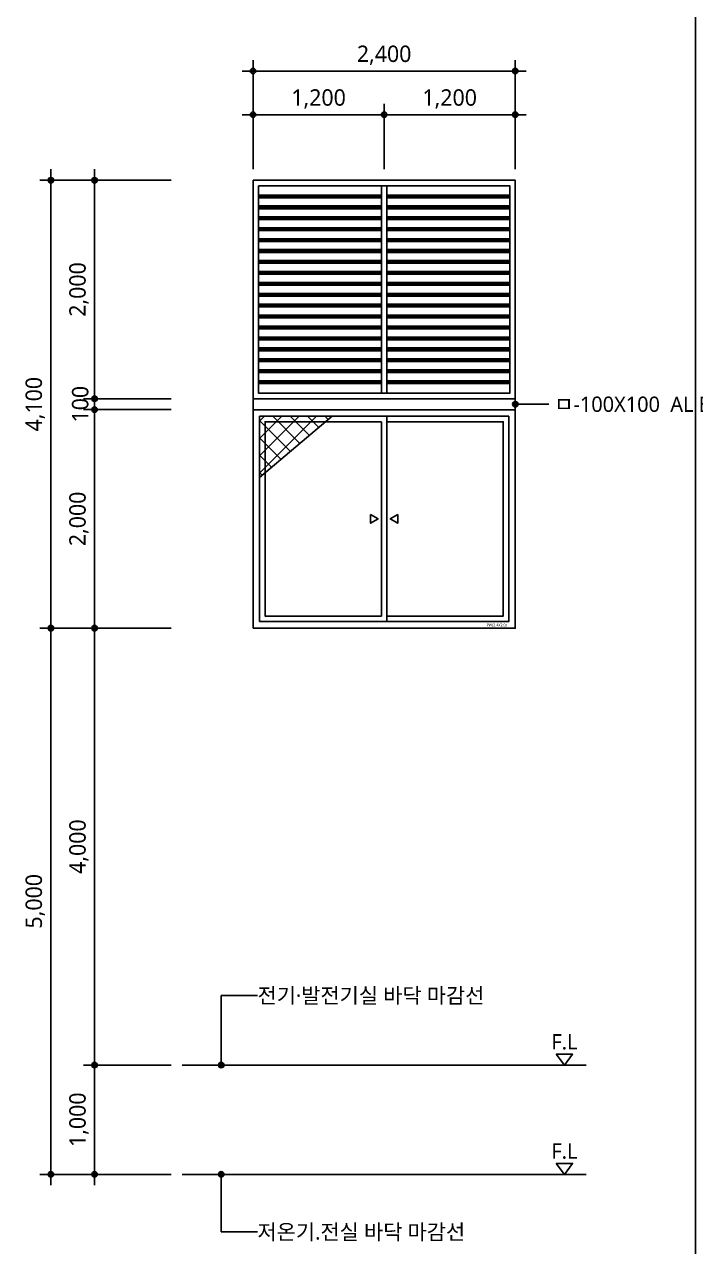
# Model space of a CAD drawing. Header units: millimetres. Extents: x 37653813 to 38677796, y 586285 to 874285.
# Drawn here: x 38524921 to 38531063, y 596117 to 607304 of the extents above; entities that cross this region are included whole.
import ezdxf
from ezdxf.enums import TextEntityAlignment as Align

# ---------------------------------------------------------------- set-up
doc = ezdxf.new("R2010")
doc.units = ezdxf.units.MM
doc.header["$LTSCALE"] = 1000
doc.header["$MEASUREMENT"] = 0
doc.header["$PDSIZE"] = -10
doc.linetypes.add('CEN', pattern=[62, 60, -1, 0, -1])
doc.layers.get('0').update_dxf_attribs({"linetype": 'CONTINUOUS'})
doc.layers.get('Defpoints').update_dxf_attribs({"color": 161, "linetype": 'CONTINUOUS'})
for name, color, linetype in [('BOX', 6, 'CONTINUOUS'), ('center(창호)', 1, 'CEN'), ('dim0', 7, 'CONTINUOUS'), ('DOOR-ELE', 252, 'CONTINUOUS'), ('hatch', 8, 'CONTINUOUS'), ('SYM', 7, 'CONTINUOUS'), ('TEX', 3, 'CONTINUOUS'), ('TEXT', 3, 'CONTINUOUS'), ('WID', 4, 'CONTINUOUS'), ('WIN-G', 252, 'CONTINUOUS'), ('WIPEOUT', 7, 'CONTINUOUS')]:
    doc.layers.add(name, color=color, linetype=linetype)
doc.styles.add('나눔바른고딕', font='NanumBarunGothic.ttf')
doc.dimstyles.new('A1-100', dxfattribs={"dimtxt": 3, "dimasz": 1, "dimexe": 2, "dimexo": 2, "dimgap": 1, "dimtad": 1, "dimdec": 0, "dimzin": 12, "dimdsep": 46, "dimlunit": 6, "dimtxsty": '나눔바른고딕', "dimblk1": 'DIMDOT', "dimblk2": 'DIMDOT', "dimsah": 1, "dimcen": -1, "dimdle": 2, "dimclrd": 256, "dimclre": 256, "dimclrt": 3, "dimadec": 0, "dimazin": 0, "dimtfac": 1, "dimtdec": 0, "dimtix": 1, "dimtmove": 2, "dimatfit": 3, "dimldrblk": 'DIMDOT', "dimfxl": 1, "dimtvp": 1, "dimtolj": 1, "dimtzin": 12, "dimlwd": -1, "dimlwe": -1, "dimarcsym": 0})

# ---------------------------------------------------------------- blocks, each defined once
blk = doc.blocks.new('DIMDOT')
at = {"linetype": 'Continuous'}
for p, q in [((-2, 0), (2, 0)), ((0, -2), (0, 2))]:
    blk.add_line(p, q, dxfattribs=at)
for radius in [0.5, 0.25]:
    blk.add_circle((0, 0), radius, dxfattribs=at)
blk = doc.blocks.new('*D608')
at = {"layer": 'Defpoints', "color": 0, "transparency": 16777216}
for p in [(38528213, 606478), (38527013, 605878), (38528213, 605878)]:
    blk.add_point(p, dxfattribs=at)
at = {"layer": 'dim0', "transparency": 16777216}
for p, q in [((38527013, 605978), (38527013, 606578)), ((38528213, 605978), (38528213, 606578)), ((38527063, 606478), (38528163, 606478))]:
    blk.add_line(p, q, dxfattribs=at)
at = {"layer": 'dim0', "transparency": 16777216, "xscale": 50, "yscale": 50, "zscale": 50, "rotation": 180}
blk.add_blockref('DIMDOT', (38527013, 606478), dxfattribs=at)
at = {"layer": 'dim0', "transparency": 16777216, "xscale": 50, "yscale": 50, "zscale": 50}
blk.add_blockref('DIMDOT', (38528213, 606478), dxfattribs=at)
at = {"layer": 'dim0', "color": 3, "transparency": 16777216, "insert": (38527613, 606622), "char_height": 150, "attachment_point": 5, "style": '나눔바른고딕'}
blk.add_mtext('\\A1;1,200', dxfattribs=at)
blk = doc.blocks.new('*D609')
at = {"layer": 'Defpoints', "color": 0, "transparency": 16777216}
for p in [(38529413, 606878), (38527013, 605878), (38529413, 605878)]:
    blk.add_point(p, dxfattribs=at)
at = {"layer": 'dim0', "transparency": 16777216}
for p, q in [((38527013, 605978), (38527013, 606978)), ((38529413, 605978), (38529413, 606978)), ((38527063, 606878), (38529363, 606878))]:
    blk.add_line(p, q, dxfattribs=at)
at = {"layer": 'dim0', "transparency": 16777216, "xscale": 50, "yscale": 50, "zscale": 50, "rotation": 180}
blk.add_blockref('DIMDOT', (38527013, 606878), dxfattribs=at)
at = {"layer": 'dim0', "transparency": 16777216, "xscale": 50, "yscale": 50, "zscale": 50}
blk.add_blockref('DIMDOT', (38529413, 606878), dxfattribs=at)
at = {"layer": 'dim0', "color": 3, "transparency": 16777216, "insert": (38528213, 607022), "char_height": 150, "attachment_point": 5, "style": '나눔바른고딕'}
blk.add_mtext('\\A1;2,400', dxfattribs=at)
blk = doc.blocks.new('*D610')
at = {"layer": 'Defpoints', "color": 0, "transparency": 16777216}
for p in [(38529413, 606478), (38528213, 605878), (38529413, 605878)]:
    blk.add_point(p, dxfattribs=at)
at = {"layer": 'dim0', "transparency": 16777216}
for p, q in [((38528213, 605978), (38528213, 606578)), ((38529413, 605978), (38529413, 606578)), ((38528263, 606478), (38529363, 606478))]:
    blk.add_line(p, q, dxfattribs=at)
at = {"layer": 'dim0', "transparency": 16777216, "xscale": 50, "yscale": 50, "zscale": 50, "rotation": 180}
blk.add_blockref('DIMDOT', (38528213, 606478), dxfattribs=at)
at = {"layer": 'dim0', "transparency": 16777216, "xscale": 50, "yscale": 50, "zscale": 50}
blk.add_blockref('DIMDOT', (38529413, 606478), dxfattribs=at)
at = {"layer": 'dim0', "color": 3, "transparency": 16777216, "insert": (38528813, 606622), "char_height": 150, "attachment_point": 5, "style": '나눔바른고딕'}
blk.add_mtext('\\A1;1,200', dxfattribs=at)
blk = doc.blocks.new('A$C2DB153E7')
at = {"layer": 'hatch'}
h = blk.add_hatch(dxfattribs=at)
h.set_pattern_fill('_USER', color=252, scale=112.5, angle=45, double=1, pattern_type=0)
h.set_pattern_definition([(45, (-5906.34, -13786.88), (-79.5495, 79.5495), []), (135, (-5906.34, -13786.88), (-79.5495, -79.5495), [])])
h.paths.add_polyline_path([(663, 0), (0, -562), (0, 0)])
at = {"layer": 'hatch', "color": 252}
blk.add_lwpolyline([(663, 0), (0, -562), (0, 0)], close=True, dxfattribs=at)
blk = doc.blocks.new('*D611')
at = {"layer": 'Defpoints', "color": 0, "transparency": 16777216}
for p in [(38525563, 603778), (38526363, 603778), (38526363, 601778)]:
    blk.add_point(p, dxfattribs=at)
at = {"layer": 'dim0', "transparency": 16777216}
for p, q in [((38526263, 603778), (38525463, 603778)), ((38525563, 601828), (38525563, 603728)), ((38526263, 601778), (38525463, 601778))]:
    blk.add_line(p, q, dxfattribs=at)
at = {"layer": 'dim0', "transparency": 16777216, "xscale": 50, "yscale": 50, "zscale": 50}
for p, rotation in [((38525563, 603778), 90), ((38525563, 601778), 270)]:
    blk.add_blockref('DIMDOT', p, dxfattribs=dict(at, rotation=rotation))
at = {"layer": 'dim0', "color": 3, "transparency": 16777216, "insert": (38525420, 602778), "char_height": 150, "attachment_point": 5, "rotation": 90, "style": '나눔바른고딕'}
blk.add_mtext('\\A1;2,000', dxfattribs=at)
blk = doc.blocks.new('*D612')
at = {"layer": 'Defpoints', "color": 0, "transparency": 16777216}
for p in [(38525163, 601778), (38526363, 601778), (38526363, 596778)]:
    blk.add_point(p, dxfattribs=at)
at = {"layer": 'dim0', "transparency": 16777216}
for p, q in [((38526263, 601778), (38525063, 601778)), ((38525163, 596828), (38525163, 601728)), ((38526263, 596778), (38525063, 596778))]:
    blk.add_line(p, q, dxfattribs=at)
at = {"layer": 'dim0', "transparency": 16777216, "xscale": 50, "yscale": 50, "zscale": 50}
for p, rotation in [((38525163, 601778), 90), ((38525163, 596778), 270)]:
    blk.add_blockref('DIMDOT', p, dxfattribs=dict(at, rotation=rotation))
at = {"layer": 'dim0', "color": 3, "transparency": 16777216, "insert": (38525020, 599278), "char_height": 150, "attachment_point": 5, "rotation": 90, "style": '나눔바른고딕'}
blk.add_mtext('\\A1;5,000', dxfattribs=at)
blk = doc.blocks.new('*D613')
at = {"layer": 'Defpoints', "color": 0, "transparency": 16777216}
for p in [(38525563, 605878), (38526363, 605878), (38526363, 603878)]:
    blk.add_point(p, dxfattribs=at)
at = {"layer": 'dim0', "transparency": 16777216}
for p, q in [((38526263, 605878), (38525463, 605878)), ((38525563, 603928), (38525563, 605828)), ((38526263, 603878), (38525463, 603878))]:
    blk.add_line(p, q, dxfattribs=at)
at = {"layer": 'dim0', "transparency": 16777216, "xscale": 50, "yscale": 50, "zscale": 50}
for p, rotation in [((38525563, 605878), 90), ((38525563, 603878), 270)]:
    blk.add_blockref('DIMDOT', p, dxfattribs=dict(at, rotation=rotation))
at = {"layer": 'dim0', "color": 3, "transparency": 16777216, "insert": (38525420, 604878), "char_height": 150, "attachment_point": 5, "rotation": 90, "style": '나눔바른고딕'}
blk.add_mtext('\\A1;2,000', dxfattribs=at)
blk = doc.blocks.new('*D614')
at = {"layer": 'Defpoints', "color": 0, "transparency": 16777216}
for p in [(38525563, 603778), (38526363, 603778), (38526363, 601778)]:
    blk.add_point(p, dxfattribs=at)
at = {"layer": 'dim0', "transparency": 16777216}
for p, q in [((38526263, 603778), (38525463, 603778)), ((38525563, 601828), (38525563, 603728)), ((38526263, 601778), (38525463, 601778))]:
    blk.add_line(p, q, dxfattribs=at)
at = {"layer": 'dim0', "transparency": 16777216, "xscale": 50, "yscale": 50, "zscale": 50}
for p, rotation in [((38525563, 603778), 90), ((38525563, 601778), 270)]:
    blk.add_blockref('DIMDOT', p, dxfattribs=dict(at, rotation=rotation))
at = {"layer": 'dim0', "color": 3, "transparency": 16777216, "insert": (38525420, 602778), "char_height": 150, "attachment_point": 5, "rotation": 90, "style": '나눔바른고딕'}
blk.add_mtext('\\A1;2,000', dxfattribs=at)
blk = doc.blocks.new('*D615')
at = {"layer": 'Defpoints', "color": 0, "transparency": 16777216}
for p in [(38525163, 601778), (38526363, 601778), (38526363, 596778)]:
    blk.add_point(p, dxfattribs=at)
at = {"layer": 'dim0', "transparency": 16777216}
for p, q in [((38526263, 601778), (38525063, 601778)), ((38525163, 596828), (38525163, 601728)), ((38526263, 596778), (38525063, 596778))]:
    blk.add_line(p, q, dxfattribs=at)
at = {"layer": 'dim0', "transparency": 16777216, "xscale": 50, "yscale": 50, "zscale": 50}
for p, rotation in [((38525163, 601778), 90), ((38525163, 596778), 270)]:
    blk.add_blockref('DIMDOT', p, dxfattribs=dict(at, rotation=rotation))
at = {"layer": 'dim0', "color": 3, "transparency": 16777216, "insert": (38525020, 599278), "char_height": 150, "attachment_point": 5, "rotation": 90, "style": '나눔바른고딕'}
blk.add_mtext('\\A1;5,000', dxfattribs=at)
blk = doc.blocks.new('*D616')
at = {"layer": 'Defpoints', "color": 0, "transparency": 16777216}
for p in [(38525163, 605878), (38526363, 605878), (38526363, 601778)]:
    blk.add_point(p, dxfattribs=at)
at = {"layer": 'dim0', "transparency": 16777216}
for p, q in [((38526263, 605878), (38525063, 605878)), ((38525163, 601828), (38525163, 605828)), ((38526263, 601778), (38525063, 601778))]:
    blk.add_line(p, q, dxfattribs=at)
at = {"layer": 'dim0', "transparency": 16777216, "xscale": 50, "yscale": 50, "zscale": 50}
for p, rotation in [((38525163, 605878), 90), ((38525163, 601778), 270)]:
    blk.add_blockref('DIMDOT', p, dxfattribs=dict(at, rotation=rotation))
at = {"layer": 'dim0', "color": 3, "transparency": 16777216, "insert": (38525020, 603828), "char_height": 150, "attachment_point": 5, "rotation": 90, "style": '나눔바른고딕'}
blk.add_mtext('\\A1;4,100', dxfattribs=at)
blk = doc.blocks.new('*D617')
at = {"layer": 'Defpoints', "color": 0, "transparency": 16777216}
for p in [(38525563, 601778), (38526363, 601778), (38526363, 597778)]:
    blk.add_point(p, dxfattribs=at)
at = {"layer": 'dim0', "transparency": 16777216}
for p, q in [((38526263, 601778), (38525463, 601778)), ((38525563, 597828), (38525563, 601728)), ((38526263, 597778), (38525463, 597778))]:
    blk.add_line(p, q, dxfattribs=at)
at = {"layer": 'dim0', "transparency": 16777216, "xscale": 50, "yscale": 50, "zscale": 50}
for p, rotation in [((38525563, 601778), 90), ((38525563, 597778), 270)]:
    blk.add_blockref('DIMDOT', p, dxfattribs=dict(at, rotation=rotation))
at = {"layer": 'dim0', "color": 3, "transparency": 16777216, "insert": (38525420, 599778), "char_height": 150, "attachment_point": 5, "rotation": 90, "style": '나눔바른고딕'}
blk.add_mtext('\\A1;4,000', dxfattribs=at)
blk = doc.blocks.new('*D618')
at = {"layer": 'Defpoints', "color": 0, "transparency": 16777216}
for p in [(38525563, 597778), (38526363, 597778), (38526363, 596778)]:
    blk.add_point(p, dxfattribs=at)
at = {"layer": 'dim0', "transparency": 16777216}
for p, q in [((38526263, 597778), (38525463, 597778)), ((38525563, 596828), (38525563, 597728)), ((38526263, 596778), (38525463, 596778))]:
    blk.add_line(p, q, dxfattribs=at)
at = {"layer": 'dim0', "transparency": 16777216, "xscale": 50, "yscale": 50, "zscale": 50}
for p, rotation in [((38525563, 597778), 90), ((38525563, 596778), 270)]:
    blk.add_blockref('DIMDOT', p, dxfattribs=dict(at, rotation=rotation))
at = {"layer": 'dim0', "color": 3, "transparency": 16777216, "insert": (38525420, 597278), "char_height": 150, "attachment_point": 5, "rotation": 90, "style": '나눔바른고딕'}
blk.add_mtext('\\A1;1,000', dxfattribs=at)
blk = doc.blocks.new('*D620')
at = {"layer": 'Defpoints', "color": 0, "transparency": 16777216}
for p in [(38525563, 603878), (38526363, 603878), (38526363, 603778)]:
    blk.add_point(p, dxfattribs=at)
at = {"layer": 'dim0', "transparency": 16777216}
for p, q in [((38526263, 603878), (38525463, 603878)), ((38525563, 603928), (38525563, 603978)), ((38525563, 603778), (38525563, 603878)), ((38526263, 603778), (38525463, 603778)), ((38525563, 603728), (38525563, 603678))]:
    blk.add_line(p, q, dxfattribs=at)
at = {"layer": 'dim0', "transparency": 16777216, "xscale": 50, "yscale": 50, "zscale": 50}
for p, rotation in [((38525563, 603878), 270), ((38525563, 603778), 90)]:
    blk.add_blockref('DIMDOT', p, dxfattribs=dict(at, rotation=rotation))
at = {"layer": 'dim0', "color": 3, "transparency": 16777216, "insert": (38525432, 603828), "char_height": 150, "attachment_point": 5, "rotation": 90, "style": '나눔바른고딕'}
blk.add_mtext('\\A1;100', dxfattribs=at)

msp = doc.modelspace()

# ---------------------------------------------------------------- hatches: boundary and pattern name
at = {"layer": 'SYM', "ltscale": 1000}
h = msp.add_hatch(color=256, dxfattribs=at)
h.dxf.hatch_style = 1
edge = h.paths.add_edge_path()
edge.add_arc((38526722.4, 597777.8), 25, 0, 360)
h = msp.add_hatch(color=256, dxfattribs=at)
h.dxf.hatch_style = 1
edge = h.paths.add_edge_path()
edge.add_arc((38526722.4, 596777.8), 25, 0, 360)

# ---------------------------------------------------------------- linework, layer by layer
at = {"layer": 'BOX', "color": 3}
msp.add_line((38531063.4, 586835), (38531063.4, 614535), dxfattribs=at)
at = {"layer": 'center(창호)', "ltscale": 1000}
for p, q in [((38526363.4, 597777.8), (38530063.4, 597777.8)), ((38526363.4, 596777.8), (38530063.4, 596777.8))]:
    msp.add_line(p, q, dxfattribs=at)
at = {"layer": 'SYM', "ltscale": 1000}
for p, q in [((38527054.5, 598415.2), (38526722.4, 598415.2)), ((38526722.4, 597777.8), (38526722.4, 598415.2)), ((38526722.4, 596251.2), (38526722.4, 596777.8)), ((38527054.5, 596251.2), (38526722.4, 596251.2))]:
    msp.add_line(p, q, dxfattribs=at)
at = {"layer": 'SYM'}
for points in [[(38529788.4, 597877.8), (38529938.4, 597877.8), (38529863.4, 597777.8), (38529788.4, 597877.8)], [(38529788.4, 596877.8), (38529938.4, 596877.8), (38529863.4, 596777.8), (38529788.4, 596877.8)]]:
    msp.add_lwpolyline(points, dxfattribs=at)
at = {"layer": 'SYM', "ltscale": 1000}
for centre in [(38526722.4, 597777.8), (38526722.4, 596777.8)]:
    msp.add_circle(centre, 25, dxfattribs=at)

# ---------------------------------------------------------------- texts
at = {"layer": 'TEX', "color": 253, "style": '나눔바른고딕'}
for p in [(38529743.5, 597921.6), (38529743.5, 596921.6)]:
    msp.add_text('F.L', height=140, dxfattribs=at).set_placement(p)
at = {"layer": 'TEXT', "style": '나눔바른고딕'}
for s, p in [('ㅁ-100X100  AL BAR', (38529770.5, 603827.8)), ('전기·발전기실 바닥 마감선', (38527054.5, 598415.2)), ('저온기.전실 바닥 마감선', (38527054.5, 596251.2))]:
    msp.add_text(s, height=140, dxfattribs=at).set_placement(p, align=Align.MIDDLE_LEFT)

# ---------------------------------------------------------------- dimensions: what is measured, and where the dimension line sits
at = {"layer": 'dim0'}
for base, p1, p2, picture, middle in [((38525163.4, 605877.8), (38526363.4, 601777.8), (38526363.4, 605877.8), '*D616', (38525019.6, 603827.8)), ((38525563.4, 605877.8), (38526363.4, 603877.8), (38526363.4, 605877.8), '*D613', (38525419.6, 604877.8)), ((38525563.4, 603877.8), (38526363.4, 603777.8), (38526363.4, 603877.8), '*D620', (38525431.9, 603827.8)), ((38525563.4, 603777.8), (38526363.4, 601777.8), (38526363.4, 603777.8), '*D611', (38525419.6, 602777.8)), ((38525563.4, 603777.8), (38526363.4, 601777.8), (38526363.4, 603777.8), '*D614', (38525419.6, 602777.8)), ((38525163.4, 601777.8), (38526363.4, 596777.8), (38526363.4, 601777.8), '*D612', (38525019.6, 599277.8)), ((38525163.4, 601777.8), (38526363.4, 596777.8), (38526363.4, 601777.8), '*D615', (38525019.6, 599277.8)), ((38525563.4, 601777.8), (38526363.4, 597777.8), (38526363.4, 601777.8), '*D617', (38525419.6, 599777.8)), ((38525563.4, 597777.8), (38526363.4, 596777.8), (38526363.4, 597777.8), '*D618', (38525419.6, 597277.8))]:
    dim = msp.add_linear_dim(base=base, p1=p1, p2=p2, angle=90, dimstyle='A1-100', override={"dimscale": 50}, dxfattribs=at)
    dim.commit()
    dim.dimension.update_dxf_attribs({"geometry": picture, "text_midpoint": middle})

# ---------------------------------------------------------------- wipeouts: each hides what was drawn before it
at = {"ltscale": 1000}
msp.add_wipeout([(38527013.4, 601777.8), (38529413.4, 601777.8), (38529413.4, 603777.8), (38527013.4, 603777.8)], dxfattribs=at).dxf.layer = 'WID'
msp.add_wipeout([(38527013.4, 605877.8), (38529413.4, 605877.8), (38529413.4, 603877.8), (38527013.4, 603877.8)]).dxf.layer = 'WIPEOUT'

# ---------------------------------------------------------------- next in the draw order: hatches: boundary and pattern name
at = {"layer": 'SYM', "ltscale": 1000}
h = msp.add_hatch(color=256, dxfattribs=at)
h.dxf.hatch_style = 1
edge = h.paths.add_edge_path()
edge.add_arc((38529413.4, 603827.8), 25, 0, 360)

# ---------------------------------------------------------------- next in the draw order: linework, layer by layer
at = {"layer": 'DOOR-ELE', "ltscale": 1000}
for p, q in [((38528188.4, 605827.8), (38528188.4, 603927.8)), ((38528238.4, 605827.8), (38528238.4, 603927.8)), ((38527063.4, 605742.8), (38528188.4, 605742.8)), ((38527063.4, 605742.8), (38528188.4, 605742.8)), ((38527063.4, 605730.3), (38528188.4, 605730.3)), ((38527063.4, 605730.3), (38528188.4, 605730.3)), ((38527063.4, 605717.8), (38528188.4, 605717.8)), ((38527063.4, 605717.8), (38528188.4, 605717.8)), ((38528238.4, 605742.8), (38529363.4, 605742.8)), ((38528238.4, 605742.8), (38529363.4, 605742.8)), ((38528238.4, 605730.3), (38529363.4, 605730.3)), ((38528238.4, 605730.3), (38529363.4, 605730.3)), ((38528238.4, 605717.8), (38529363.4, 605717.8)), ((38528238.4, 605717.8), (38529363.4, 605717.8)), ((38527063.4, 605642.8), (38528188.4, 605642.8)), ((38527063.4, 605642.8), (38528188.4, 605642.8)), ((38527063.4, 605630.3), (38528188.4, 605630.3)), ((38527063.4, 605630.3), (38528188.4, 605630.3)), ((38527063.4, 605617.8), (38528188.4, 605617.8)), ((38527063.4, 605617.8), (38528188.4, 605617.8)), ((38528238.4, 605642.8), (38529363.4, 605642.8)), ((38528238.4, 605642.8), (38529363.4, 605642.8)), ((38528238.4, 605630.3), (38529363.4, 605630.3)), ((38528238.4, 605630.3), (38529363.4, 605630.3)), ((38528238.4, 605617.8), (38529363.4, 605617.8)), ((38528238.4, 605617.8), (38529363.4, 605617.8)), ((38527063.4, 605542.8), (38528188.4, 605542.8)), ((38527063.4, 605542.8), (38528188.4, 605542.8)), ((38527063.4, 605530.3), (38528188.4, 605530.3)), ((38527063.4, 605530.3), (38528188.4, 605530.3)), ((38527063.4, 605517.8), (38528188.4, 605517.8)), ((38527063.4, 605517.8), (38528188.4, 605517.8)), ((38527063.4, 605442.8), (38528188.4, 605442.8)), ((38527063.4, 605442.8), (38528188.4, 605442.8)), ((38528238.4, 605542.8), (38529363.4, 605542.8)), ((38528238.4, 605542.8), (38529363.4, 605542.8)), ((38528238.4, 605530.3), (38529363.4, 605530.3)), ((38528238.4, 605530.3), (38529363.4, 605530.3)), ((38528238.4, 605517.8), (38529363.4, 605517.8)), ((38528238.4, 605517.8), (38529363.4, 605517.8)), ((38528238.4, 605442.8), (38529363.4, 605442.8)), ((38528238.4, 605442.8), (38529363.4, 605442.8)), ((38527063.4, 605430.3), (38528188.4, 605430.3)), ((38527063.4, 605430.3), (38528188.4, 605430.3)), ((38527063.4, 605417.8), (38528188.4, 605417.8)), ((38527063.4, 605417.8), (38528188.4, 605417.8)), ((38527063.4, 605342.8), (38528188.4, 605342.8)), ((38527063.4, 605342.8), (38528188.4, 605342.8)), ((38527063.4, 605330.3), (38528188.4, 605330.3)), ((38527063.4, 605330.3), (38528188.4, 605330.3)), ((38528238.4, 605430.3), (38529363.4, 605430.3)), ((38528238.4, 605430.3), (38529363.4, 605430.3)), ((38528238.4, 605417.8), (38529363.4, 605417.8)), ((38528238.4, 605417.8), (38529363.4, 605417.8)), ((38528238.4, 605342.8), (38529363.4, 605342.8)), ((38528238.4, 605342.8), (38529363.4, 605342.8)), ((38528238.4, 605330.3), (38529363.4, 605330.3)), ((38528238.4, 605330.3), (38529363.4, 605330.3)), ((38527063.4, 605317.8), (38528188.4, 605317.8)), ((38527063.4, 605317.8), (38528188.4, 605317.8)), ((38527063.4, 605242.8), (38528188.4, 605242.8)), ((38527063.4, 605242.8), (38528188.4, 605242.8)), ((38527063.4, 605230.3), (38528188.4, 605230.3)), ((38527063.4, 605230.3), (38528188.4, 605230.3)), ((38528238.4, 605317.8), (38529363.4, 605317.8)), ((38528238.4, 605317.8), (38529363.4, 605317.8)), ((38528238.4, 605242.8), (38529363.4, 605242.8)), ((38528238.4, 605242.8), (38529363.4, 605242.8)), ((38528238.4, 605230.3), (38529363.4, 605230.3)), ((38528238.4, 605230.3), (38529363.4, 605230.3)), ((38527063.4, 605217.8), (38528188.4, 605217.8)), ((38527063.4, 605217.8), (38528188.4, 605217.8)), ((38527063.4, 605142.8), (38528188.4, 605142.8)), ((38527063.4, 605142.8), (38528188.4, 605142.8)), ((38527063.4, 605130.3), (38528188.4, 605130.3)), ((38527063.4, 605130.3), (38528188.4, 605130.3)), ((38527063.4, 605117.8), (38528188.4, 605117.8)), ((38527063.4, 605117.8), (38528188.4, 605117.8)), ((38528238.4, 605217.8), (38529363.4, 605217.8)), ((38528238.4, 605217.8), (38529363.4, 605217.8)), ((38528238.4, 605142.8), (38529363.4, 605142.8)), ((38528238.4, 605142.8), (38529363.4, 605142.8)), ((38528238.4, 605130.3), (38529363.4, 605130.3)), ((38528238.4, 605130.3), (38529363.4, 605130.3)), ((38528238.4, 605117.8), (38529363.4, 605117.8)), ((38528238.4, 605117.8), (38529363.4, 605117.8)), ((38527063.4, 605042.8), (38528188.4, 605042.8)), ((38527063.4, 605042.8), (38528188.4, 605042.8)), ((38527063.4, 605030.3), (38528188.4, 605030.3)), ((38527063.4, 605030.3), (38528188.4, 605030.3)), ((38527063.4, 605017.8), (38528188.4, 605017.8)), ((38527063.4, 605017.8), (38528188.4, 605017.8)), ((38528238.4, 605042.8), (38529363.4, 605042.8)), ((38528238.4, 605042.8), (38529363.4, 605042.8)), ((38528238.4, 605030.3), (38529363.4, 605030.3)), ((38528238.4, 605030.3), (38529363.4, 605030.3)), ((38528238.4, 605017.8), (38529363.4, 605017.8)), ((38528238.4, 605017.8), (38529363.4, 605017.8)), ((38527063.4, 604942.8), (38528188.4, 604942.8)), ((38527063.4, 604942.8), (38528188.4, 604942.8)), ((38527063.4, 604930.3), (38528188.4, 604930.3)), ((38527063.4, 604930.3), (38528188.4, 604930.3)), ((38527063.4, 604917.8), (38528188.4, 604917.8)), ((38527063.4, 604917.8), (38528188.4, 604917.8)), ((38528238.4, 604942.8), (38529363.4, 604942.8)), ((38528238.4, 604942.8), (38529363.4, 604942.8)), ((38528238.4, 604930.3), (38529363.4, 604930.3)), ((38528238.4, 604930.3), (38529363.4, 604930.3)), ((38528238.4, 604917.8), (38529363.4, 604917.8)), ((38528238.4, 604917.8), (38529363.4, 604917.8)), ((38527063.4, 604842.8), (38528188.4, 604842.8)), ((38527063.4, 604842.8), (38528188.4, 604842.8)), ((38527063.4, 604830.3), (38528188.4, 604830.3)), ((38527063.4, 604830.3), (38528188.4, 604830.3)), ((38527063.4, 604817.8), (38528188.4, 604817.8)), ((38527063.4, 604817.8), (38528188.4, 604817.8)), ((38528238.4, 604842.8), (38529363.4, 604842.8)), ((38528238.4, 604842.8), (38529363.4, 604842.8)), ((38528238.4, 604830.3), (38529363.4, 604830.3)), ((38528238.4, 604830.3), (38529363.4, 604830.3)), ((38528238.4, 604817.8), (38529363.4, 604817.8)), ((38528238.4, 604817.8), (38529363.4, 604817.8)), ((38527063.4, 604742.8), (38528188.4, 604742.8)), ((38527063.4, 604742.8), (38528188.4, 604742.8)), ((38527063.4, 604730.3), (38528188.4, 604730.3)), ((38527063.4, 604730.3), (38528188.4, 604730.3)), ((38527063.4, 604717.8), (38528188.4, 604717.8)), ((38527063.4, 604717.8), (38528188.4, 604717.8)), ((38528238.4, 604742.8), (38529363.4, 604742.8)), ((38528238.4, 604742.8), (38529363.4, 604742.8)), ((38528238.4, 604730.3), (38529363.4, 604730.3)), ((38528238.4, 604730.3), (38529363.4, 604730.3)), ((38528238.4, 604717.8), (38529363.4, 604717.8)), ((38528238.4, 604717.8), (38529363.4, 604717.8)), ((38527063.4, 604642.8), (38528188.4, 604642.8)), ((38527063.4, 604642.8), (38528188.4, 604642.8)), ((38527063.4, 604630.3), (38528188.4, 604630.3)), ((38527063.4, 604630.3), (38528188.4, 604630.3)), ((38527063.4, 604617.8), (38528188.4, 604617.8)), ((38527063.4, 604617.8), (38528188.4, 604617.8)), ((38528238.4, 604642.8), (38529363.4, 604642.8)), ((38528238.4, 604642.8), (38529363.4, 604642.8)), ((38528238.4, 604630.3), (38529363.4, 604630.3)), ((38528238.4, 604630.3), (38529363.4, 604630.3)), ((38528238.4, 604617.8), (38529363.4, 604617.8)), ((38528238.4, 604617.8), (38529363.4, 604617.8)), ((38527063.4, 604542.8), (38528188.4, 604542.8)), ((38527063.4, 604542.8), (38528188.4, 604542.8)), ((38527063.4, 604530.3), (38528188.4, 604530.3)), ((38527063.4, 604530.3), (38528188.4, 604530.3)), ((38527063.4, 604517.8), (38528188.4, 604517.8)), ((38527063.4, 604517.8), (38528188.4, 604517.8)), ((38527063.4, 604442.8), (38528188.4, 604442.8)), ((38527063.4, 604442.8), (38528188.4, 604442.8)), ((38528238.4, 604542.8), (38529363.4, 604542.8)), ((38528238.4, 604542.8), (38529363.4, 604542.8)), ((38528238.4, 604530.3), (38529363.4, 604530.3)), ((38528238.4, 604530.3), (38529363.4, 604530.3)), ((38528238.4, 604517.8), (38529363.4, 604517.8)), ((38528238.4, 604517.8), (38529363.4, 604517.8)), ((38528238.4, 604442.8), (38529363.4, 604442.8)), ((38528238.4, 604442.8), (38529363.4, 604442.8)), ((38527063.4, 604430.3), (38528188.4, 604430.3)), ((38527063.4, 604430.3), (38528188.4, 604430.3)), ((38527063.4, 604417.8), (38528188.4, 604417.8)), ((38527063.4, 604417.8), (38528188.4, 604417.8)), ((38527063.4, 604342.8), (38528188.4, 604342.8)), ((38527063.4, 604342.8), (38528188.4, 604342.8)), ((38527063.4, 604330.3), (38528188.4, 604330.3)), ((38527063.4, 604330.3), (38528188.4, 604330.3)), ((38528238.4, 604430.3), (38529363.4, 604430.3)), ((38528238.4, 604430.3), (38529363.4, 604430.3)), ((38528238.4, 604417.8), (38529363.4, 604417.8)), ((38528238.4, 604417.8), (38529363.4, 604417.8)), ((38528238.4, 604342.8), (38529363.4, 604342.8)), ((38528238.4, 604342.8), (38529363.4, 604342.8)), ((38528238.4, 604330.3), (38529363.4, 604330.3)), ((38528238.4, 604330.3), (38529363.4, 604330.3)), ((38527063.4, 604317.8), (38528188.4, 604317.8)), ((38527063.4, 604317.8), (38528188.4, 604317.8)), ((38527063.4, 604242.8), (38528188.4, 604242.8)), ((38527063.4, 604242.8), (38528188.4, 604242.8)), ((38527063.4, 604230.3), (38528188.4, 604230.3)), ((38527063.4, 604230.3), (38528188.4, 604230.3)), ((38527063.4, 604217.8), (38528188.4, 604217.8)), ((38527063.4, 604217.8), (38528188.4, 604217.8)), ((38528238.4, 604317.8), (38529363.4, 604317.8)), ((38528238.4, 604317.8), (38529363.4, 604317.8)), ((38528238.4, 604242.8), (38529363.4, 604242.8)), ((38528238.4, 604242.8), (38529363.4, 604242.8)), ((38528238.4, 604230.3), (38529363.4, 604230.3)), ((38528238.4, 604230.3), (38529363.4, 604230.3)), ((38528238.4, 604217.8), (38529363.4, 604217.8)), ((38528238.4, 604217.8), (38529363.4, 604217.8)), ((38527063.4, 604142.8), (38528188.4, 604142.8)), ((38527063.4, 604142.8), (38528188.4, 604142.8)), ((38527063.4, 604130.3), (38528188.4, 604130.3)), ((38527063.4, 604130.3), (38528188.4, 604130.3)), ((38527063.4, 604117.8), (38528188.4, 604117.8)), ((38527063.4, 604117.8), (38528188.4, 604117.8)), ((38528238.4, 604142.8), (38529363.4, 604142.8)), ((38528238.4, 604142.8), (38529363.4, 604142.8)), ((38528238.4, 604130.3), (38529363.4, 604130.3)), ((38528238.4, 604130.3), (38529363.4, 604130.3)), ((38528238.4, 604117.8), (38529363.4, 604117.8)), ((38528238.4, 604117.8), (38529363.4, 604117.8)), ((38527063.4, 604042.8), (38528188.4, 604042.8)), ((38527063.4, 604042.8), (38528188.4, 604042.8)), ((38527063.4, 604030.3), (38528188.4, 604030.3)), ((38527063.4, 604030.3), (38528188.4, 604030.3)), ((38527063.4, 604017.8), (38528188.4, 604017.8)), ((38527063.4, 604017.8), (38528188.4, 604017.8)), ((38528238.4, 604042.8), (38529363.4, 604042.8)), ((38528238.4, 604042.8), (38529363.4, 604042.8)), ((38528238.4, 604030.3), (38529363.4, 604030.3)), ((38528238.4, 604030.3), (38529363.4, 604030.3)), ((38528238.4, 604017.8), (38529363.4, 604017.8)), ((38528238.4, 604017.8), (38529363.4, 604017.8))]:
    msp.add_line(p, q, dxfattribs=at)
at = {"layer": 'SYM', "ltscale": 1000}
msp.add_line((38529720.5, 603827.8), (38529388.4, 603827.8), dxfattribs=at)
msp.add_circle((38529413.4, 603827.8), 25, dxfattribs=at)
at = {"layer": 'WID', "ltscale": 1000}
msp.add_line((38528238.4, 603717.8), (38528238.4, 601837.8), dxfattribs=at)
for points in [[(38527013.4, 605877.8), (38529413.4, 605877.8), (38529413.4, 603877.8), (38527013.4, 603877.8)], [(38527063.4, 605827.8), (38529363.4, 605827.8), (38529363.4, 603927.8), (38527063.4, 603927.8)], [(38527013.4, 603877.8), (38529413.4, 603877.8), (38529413.4, 603777.8), (38527013.4, 603777.8)], [(38527013.4, 601777.8), (38529413.4, 601777.8), (38529413.4, 603777.8), (38527013.4, 603777.8)], [(38527073.4, 601837.8), (38529353.4, 601837.8), (38529353.4, 603717.8), (38527073.4, 603717.8)]]:
    msp.add_lwpolyline(points, close=True, dxfattribs=at)
at = {"layer": 'WIN-G'}
for points in [[(38528188.4, 603667.8), (38527123.4, 603667.8), (38527123.4, 601887.8), (38528188.4, 601887.8)], [(38528089.1, 602817.8), (38528158.4, 602777.8), (38528089.1, 602737.8)], [(38528337.7, 602817.8), (38528268.4, 602777.8), (38528337.7, 602737.8)]]:
    msp.add_lwpolyline(points, close=True, dxfattribs=at)
msp.add_lwpolyline([(38528238.4, 603667.8), (38529303.4, 603667.8), (38529303.4, 601887.8), (38528238.4, 601887.8)], dxfattribs=at)

# ---------------------------------------------------------------- next in the draw order: block references
at = {"ltscale": 0.1}
msp.add_blockref('A$C2DB153E7', (38527073.4, 603717.8), dxfattribs=at)

# ---------------------------------------------------------------- next in the draw order: texts
at = {"layer": 'Defpoints', "style": '나눔바른고딕'}
msp.add_text('PW(2.4X2.0)', height=25, dxfattribs=at).set_placement((38529150.3, 601794.6))

# ---------------------------------------------------------------- next in the draw order: dimensions: what is measured, and where the dimension line sits
at = {"layer": 'dim0'}
for base, p1, p2, picture, middle in [((38529413.4, 606877.8), (38527013.4, 605877.8), (38529413.4, 605877.8), '*D609', (38528213.4, 607021.6)), ((38528213.4, 606477.8), (38527013.4, 605877.8), (38528213.4, 605877.8), '*D608', (38527613.4, 606621.6)), ((38529413.4, 606477.8), (38528213.4, 605877.8), (38529413.4, 605877.8), '*D610', (38528813.4, 606621.6))]:
    dim = msp.add_linear_dim(base=base, p1=p1, p2=p2, dimstyle='A1-100', override={"dimscale": 50}, dxfattribs=at)
    dim.commit()
    dim.dimension.update_dxf_attribs({"geometry": picture, "text_midpoint": middle})

doc.saveas('drawing.dxf')
